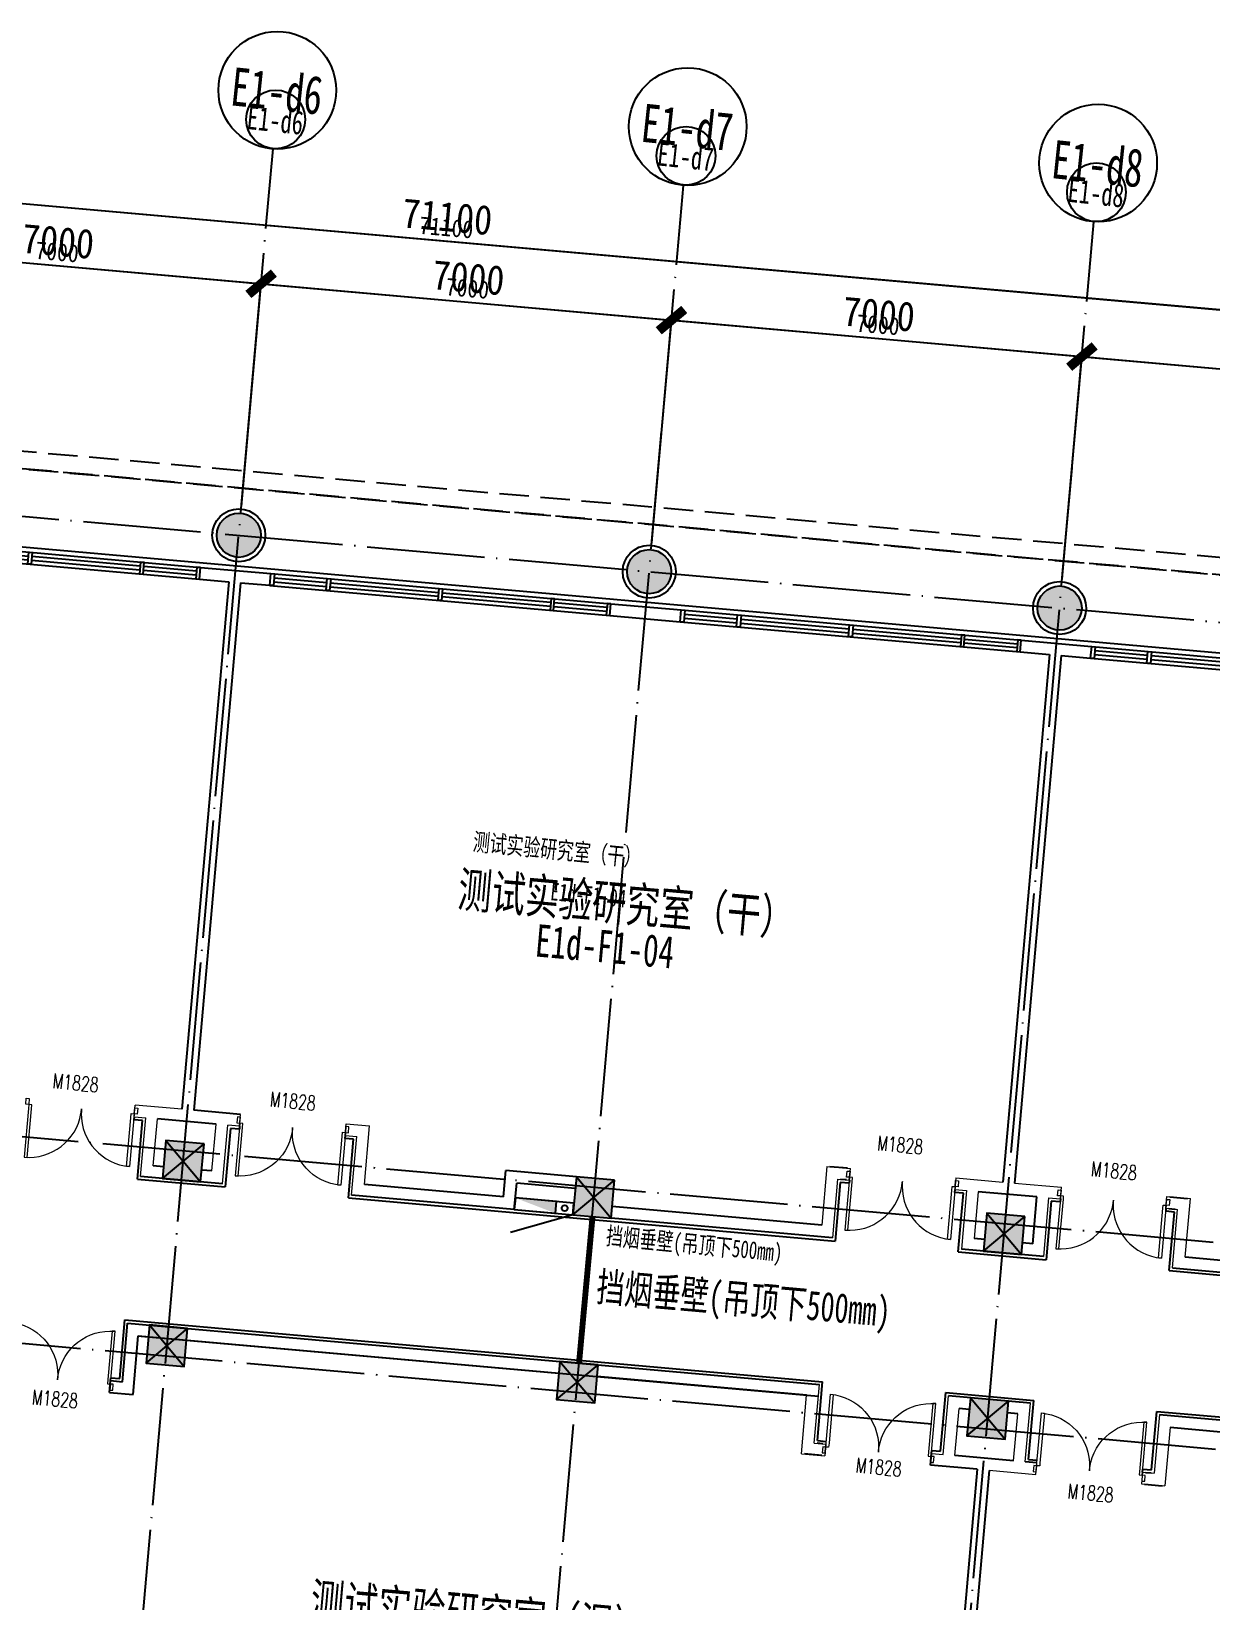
# Model space of a CAD drawing. Header units: millimetres. Extents: x 347599 to 1495443, y -100002 to 152717.
# Drawn here: x 1443520 to 1463554, y 19497 to 46162 of the extents above; entities that cross this region are included whole.
import ezdxf
from ezdxf.enums import TextEntityAlignment as Align

# ---------------------------------------------------------------- set-up
doc = ezdxf.new("R2010")
doc.units = ezdxf.units.MM
doc.header["$LTSCALE"] = 1000
doc.header["$PDMODE"] = 1
for name, pattern in [('DASH', [0.35, 0.25, -0.1]), ('E-RG-1F$0$$0$DOTE', [2.42, 2, -0.2, 0.02, -0.2]), ('E1-RI-1F$0$DASH', [0.35, 0.25, -0.1]), ('XRE2$0$HIDDEN', [0.375, 0.25, -0.125])]:
    doc.linetypes.add(name, pattern=pattern)
doc.layers.get('0').update_dxf_attribs({"linetype": 'CONTINUOUS'})
doc.layers.get('Defpoints').update_dxf_attribs({"linetype": 'CONTINUOUS'})
for name, color, linetype in [('00外装饰面', 21, 'CONTINUOUS'), ('A-------', 18, 'CONTINUOUS'), ('A-SYMB-DOOR', 13, 'CONTINUOUS'), ('A-SYMB-DOOR1', 4, 'CONTINUOUS'), ('A—墙体', 7, 'CONTINUOUS'), ('A—文字索引', 40, 'CONTINUOUS'), ('A—楼梯、电梯、栏杆', 50, 'CONTINUOUS'), ('A—轴线、尺寸', 1, 'CONTINUOUS'), ('A—门窗', 135, 'CONTINUOUS'), ('I—平面—文字', 40, 'CONTINUOUS'), ('I—平面—文字（放大1：100）', 40, 'XRE2$0$HIDDEN'), ('I—平面—消防设施', 10, 'CONTINUOUS'), ('I—平面—装饰面层线', 192, 'CONTINUOUS'), ('I—平面—门', 22, 'CONTINUOUS'), ('轴线100', 1, 'CONTINUOUS')]:
    doc.layers.add(name, color=color, linetype=linetype)
for name, color, linetype, lineweight in [('E1-RI-1F$0$A-DOOR', 32, 'CONTINUOUS', 5), ('E1-RI-1F$0$A-DOOR-FRAM', 2, 'CONTINUOUS', 9), ('E1-RI-1F$0$A-GLAZ-CWMG', 3, 'CONTINUOUS', 5), ('E1-RI-1F$0$A-WALL', 7, 'CONTINUOUS', 5)]:
    doc.layers.add(name, color=color, linetype=linetype, lineweight=lineweight)
doc.styles.add('ARIAL', font='simhei.ttf', dxfattribs={"width": 0.9})
doc.styles.add('ECADI-TXT', font='simplex.shx', dxfattribs={"bigfont": 'hztxt.shx'})
doc.styles.add('XD2008', font='simhei.ttf', dxfattribs={"width": 0.7})
doc.dimstyles.new('200', dxfattribs={"dimscale": 200, "dimtxt": 2.5, "dimasz": 2, "dimexe": 1, "dimexo": 1, "dimgap": 0.8, "dimtad": 1, "dimdec": 0, "dimdsep": 46, "dimtxsty": 'ARIAL', "dimblk1": 'ARCHTICK', "dimblk2": 'ARCHTICK', "dimsah": 1, "dimcen": -0.9, "dimdle": 1, "dimclrd": 256, "dimclre": 256, "dimclrt": 40, "dimaunit": 1, "dimadec": 0, "dimazin": 0, "dimtfac": 0.35, "dimtdec": 0, "dimtix": 1, "dimtmove": 2, "dimatfit": 3, "dimldrblk": 'ARCHTICK', "dimfxl": 0, "dimtvp": 0.8, "dimtolj": 1, "dimtzin": 0, "dimarcsym": 0})
doc.dimstyles.new('副本 100', dxfattribs={"dimscale": 100, "dimtxt": 2.5, "dimasz": 2, "dimexe": 1, "dimexo": 1, "dimgap": 0.8, "dimtad": 1, "dimdec": 0, "dimdsep": 46, "dimtxsty": 'ARIAL', "dimblk1": 'ARCHTICK', "dimblk2": 'ARCHTICK', "dimsah": 1, "dimcen": -0.9, "dimdle": 1, "dimclrd": 256, "dimclre": 256, "dimclrt": 40, "dimaunit": 1, "dimadec": 0, "dimazin": 0, "dimtfac": 0.35, "dimtdec": 0, "dimtix": 1, "dimtmove": 2, "dimatfit": 3, "dimldrblk": 'ARCHTICK', "dimfxl": 0, "dimtvp": 0.8, "dimtolj": 1, "dimtzin": 0, "dimarcsym": 0})

# ---------------------------------------------------------------- blocks, each defined once
blk = doc.blocks.new('E1-RI-1F$0$1窗01')
at = {"layer": 'A—门窗'}
for p, q in [((12311566, -5138138), (12317365, -5138138)), ((12311626, -5138204), (12312526, -5138204)), ((12312586, -5138204), (12314436, -5138204)), ((12314496, -5138204), (12316345, -5138204)), ((12316405, -5138204), (12317305, -5138204)), ((12311566, -5138338), (12317365, -5138338)), ((12311626, -5138271), (12312526, -5138271)), ((12312586, -5138271), (12314436, -5138271)), ((12314496, -5138271), (12316345, -5138271)), ((12316405, -5138271), (12317305, -5138271))]:
    blk.add_line(p, q, dxfattribs=at)
for points in [[(12311566, -5138138), (12311626, -5138138), (12311626, -5138338), (12311566, -5138338)], [(12312526, -5138138), (12312586, -5138138), (12312586, -5138338), (12312526, -5138338)], [(12314436, -5138138), (12314496, -5138138), (12314496, -5138338), (12314436, -5138338)], [(12317365, -5138138), (12317305, -5138138), (12317305, -5138338), (12317365, -5138338)]]:
    blk.add_lwpolyline(points, close=True, dxfattribs=at)
blk.add_lwpolyline([(12316345, -5138138), (12316345, -5138338), (12316405, -5138338), (12316405, -5138138), (12316345, -5138138), (12316345, -5138138)], dxfattribs=at)
at = {"layer": 'E1-RI-1F$0$A-WALL'}
for p, q in [((12311566, -5138138), (12311566, -5138338)), ((12317365, -5138138), (12317365, -5138338))]:
    blk.add_line(p, q, dxfattribs=at)
blk = doc.blocks.new('E1-RI-1F$0$XFX-BX')
blk.add_lwpolyline([(0, 0), (0, 200), (700, 200), (700, 0)], close=True)
blk.add_solid([(0, 0), (0, 0), (700, 0), (700, 200)])
blk = doc.blocks.new('E1-RI-1F$0$MRY_DOOR-2-SOLID_-_1_8_ME5')
at = {"layer": 'E1-RI-1F$0$A-DOOR'}
for p, q in [((-849, -66), (-900, -66)), ((-900, -66), (-900, -137)), ((-900, -137), (-900, -966)), ((-849, -137), (-849, -66)), ((-849, -966), (-849, -137)), ((849, -66), (900, -66)), ((849, -137), (849, -66)), ((849, -966), (849, -137)), ((900, -66), (900, -137)), ((900, -137), (900, -966)), ((-900, -966), (-849, -966)), ((900, -966), (849, -966))]:
    blk.add_line(p, q, dxfattribs=at)
for centre, start, end in [((-900, -66), 270, 355.4292), ((-900, -66), 355.4292, 0.5), ((900, -66), 179.5, 184.5708), ((900, -66), 184.5708, 270)]:
    blk.add_arc(centre, 900, start, end, dxfattribs=at)
at = {"layer": 'E1-RI-1F$0$A-DOOR-FRAM'}
for p, q in [((-951, -66), (-951, 36)), ((-951, 36), (-900, 36)), ((-900, 36), (-900, -66)), ((900, -66), (900, 36)), ((900, 36), (951, 36)), ((951, 36), (951, -66)), ((-900, -66), (-951, -66)), ((951, -66), (900, -66))]:
    blk.add_line(p, q, dxfattribs=at)
blk = doc.blocks.new('E1-RI-1F$0$MRY_DOOR-2-SOLID_-_1_8_ME6')
at = {"layer": 'E1-RI-1F$0$A-DOOR'}
for p, q in [((-849.2, -65.88125), (-900, -65.88125)), ((-900, -65.88125), (-900, -116.68125)), ((-900, -116.68125), (-900, -965.88125)), ((-849.2, -116.68125), (-849.2, -65.88125)), ((-849.2, -965.88125), (-849.2, -116.68125)), ((849.2, -65.88125), (900, -65.88125)), ((849.2, -116.68125), (849.2, -65.88125)), ((849.2, -965.88125), (849.2, -116.68125)), ((900, -65.88125), (900, -116.68125)), ((900, -116.68125), (900, -965.88125)), ((-900, -965.88125), (-849.2, -965.88125)), ((900, -965.88125), (849.2, -965.88125))]:
    blk.add_line(p, q, dxfattribs=at)
for centre, start, end in [((-900, -65.88125), 270, 356.755322656), ((-900, -65.88125), 356.755322656, 0.5), ((900, -65.88125), 179.5, 183.244677344), ((900, -65.88125), 183.244677344, 270)]:
    blk.add_arc(centre, 900, start, end, dxfattribs=at)
at = {"layer": 'E1-RI-1F$0$A-DOOR-FRAM'}
for p, q in [((-950.8, -65.88125), (-950.8, 35.71875)), ((-950.8, 35.71875), (-900, 35.71875)), ((-900, 35.71875), (-900, -65.88125)), ((900, -65.88125), (900, 35.71875)), ((900, 35.71875), (950.8, 35.71875)), ((950.8, 35.71875), (950.8, -65.88125)), ((-900, -65.88125), (-950.8, -65.88125)), ((950.8, -65.88125), (900, -65.88125))]:
    blk.add_line(p, q, dxfattribs=at)
blk = doc.blocks.new('_ArchTick')
at = {"color": 0, "linetype": 'ByBlock', "const_width": 0.4}
blk.add_lwpolyline([(-0.5, -0.5), (0.5, 0.5)], dxfattribs=at)
blk = doc.blocks.new('*D289')
at = {"layer": 'A—轴线、尺寸', "linetype": 'ByBlock', "lineweight": -2}
for p, q in [((1440114, 38706), (1440468, 42691)), ((1440251, 42509), (1447622, 41855)), ((1447087, 38088), (1447440, 42072))]:
    blk.add_line(p, q, dxfattribs=at)
at = {"layer": 'Defpoints', "color": 0, "linetype": 'ByBlock'}
for p in [(1447423, 41873), (1440097, 38507), (1447069, 37889)]:
    blk.add_point(p, dxfattribs=at)
at = {"layer": 'A—轴线、尺寸', "linetype": 'ByBlock', "lineweight": -2, "xscale": 400, "yscale": 400, "zscale": 400}
for p, rotation in [((1440450, 42491), 174.9322288769739), ((1447423, 41873), 354.9322288769739)]:
    blk.add_blockref('_ArchTick', p, dxfattribs=dict(at, rotation=rotation))
at = {"layer": 'A—轴线、尺寸', "color": 40, "linetype": 'ByBlock', "insert": (1443973, 42593), "char_height": 500, "attachment_point": 5, "rotation": 354.9322, "style": 'ARIAL'}
blk.add_mtext('\\A1;7000', dxfattribs=at)
blk = doc.blocks.new('*D290')
at = {"layer": 'A—轴线、尺寸', "linetype": 'ByBlock', "lineweight": -2}
for p, q in [((1447087, 38088), (1447440, 42072)), ((1447223, 41891), (1454594, 41237)), ((1454060, 37469), (1454413, 41454))]:
    blk.add_line(p, q, dxfattribs=at)
at = {"layer": 'Defpoints', "color": 0, "linetype": 'ByBlock'}
for p in [(1454395, 41255), (1447069, 37889), (1454042, 37270)]:
    blk.add_point(p, dxfattribs=at)
at = {"layer": 'A—轴线、尺寸', "linetype": 'ByBlock', "lineweight": -2, "xscale": 400, "yscale": 400, "zscale": 400}
for p, rotation in [((1447423, 41873), 174.9322288769739), ((1454395, 41255), 354.9322288769739)]:
    blk.add_blockref('_ArchTick', p, dxfattribs=dict(at, rotation=rotation))
at = {"layer": 'A—轴线、尺寸', "color": 40, "linetype": 'ByBlock', "insert": (1450945, 41975), "char_height": 500, "attachment_point": 5, "rotation": 354.9322, "style": 'ARIAL'}
blk.add_mtext('\\A1;7000', dxfattribs=at)
blk = doc.blocks.new('*D291')
at = {"layer": 'A—轴线、尺寸', "linetype": 'ByBlock', "lineweight": -2}
for p, q in [((1454060, 37469), (1454413, 41454)), ((1454196, 41272), (1461567, 40619)), ((1461032, 36851), (1461386, 40836))]:
    blk.add_line(p, q, dxfattribs=at)
at = {"layer": 'Defpoints', "color": 0, "linetype": 'ByBlock'}
for p in [(1461368, 40636), (1454042, 37270), (1461015, 36652)]:
    blk.add_point(p, dxfattribs=at)
at = {"layer": 'A—轴线、尺寸', "linetype": 'ByBlock', "lineweight": -2, "xscale": 400, "yscale": 400, "zscale": 400}
for p, rotation in [((1454395, 41255), 174.9322288769739), ((1461368, 40636), 354.9322288769739)]:
    blk.add_blockref('_ArchTick', p, dxfattribs=dict(at, rotation=rotation))
at = {"layer": 'A—轴线、尺寸', "color": 40, "linetype": 'ByBlock', "insert": (1457918, 41357), "char_height": 500, "attachment_point": 5, "rotation": 354.9322, "style": 'ARIAL'}
blk.add_mtext('\\A1;7000', dxfattribs=at)
blk = doc.blocks.new('*D292')
at = {"layer": 'A—轴线、尺寸', "linetype": 'ByBlock', "lineweight": -2}
for p, q in [((1461032, 36851), (1461386, 40836)), ((1461169, 40654), (1468540, 40000)), ((1468005, 36233), (1468358, 40217))]:
    blk.add_line(p, q, dxfattribs=at)
at = {"layer": 'Defpoints', "color": 0, "linetype": 'ByBlock'}
for p in [(1468340, 40018), (1461015, 36652), (1467987, 36034)]:
    blk.add_point(p, dxfattribs=at)
at = {"layer": 'A—轴线、尺寸', "linetype": 'ByBlock', "lineweight": -2, "xscale": 400, "yscale": 400, "zscale": 400}
for p, rotation in [((1461368, 40636), 174.9322288769739), ((1468340, 40018), 354.9322288769739)]:
    blk.add_blockref('_ArchTick', p, dxfattribs=dict(at, rotation=rotation))
at = {"layer": 'A—轴线、尺寸', "color": 40, "linetype": 'ByBlock', "insert": (1464891, 40738), "char_height": 500, "attachment_point": 5, "rotation": 354.9322, "style": 'ARIAL'}
blk.add_mtext('\\A1;7000', dxfattribs=at)
blk = doc.blocks.new('*D293')
at = {"layer": 'A—轴线、尺寸', "linetype": 'ByBlock', "lineweight": -2}
for p, q in [((1414670, 40461), (1415156, 45939)), ((1414939, 45758), (1486159, 39442)), ((1485492, 34180), (1485978, 39659))]:
    blk.add_line(p, q, dxfattribs=at)
at = {"layer": 'Defpoints', "color": 0, "linetype": 'ByBlock'}
for p in [(1414652, 40261), (1485960, 39459), (1485474, 33981)]:
    blk.add_point(p, dxfattribs=at)
at = {"layer": 'A—轴线、尺寸', "linetype": 'ByBlock', "lineweight": -2, "xscale": 400, "yscale": 400, "zscale": 400}
for p, rotation in [((1415138, 45740), 174.9322288769739), ((1485960, 39459), 354.9322288769739)]:
    blk.add_blockref('_ArchTick', p, dxfattribs=dict(at, rotation=rotation))
at = {"layer": 'A—轴线、尺寸', "color": 40, "linetype": 'ByBlock', "insert": (1450585, 43011), "char_height": 500, "attachment_point": 5, "rotation": 354.9322, "style": 'ARIAL'}
blk.add_mtext('\\A1;71100', dxfattribs=at)
blk = doc.blocks.new('ECADI-TAG-DOOR')
blk = doc.blocks.new('*D535')
at = {"layer": 'Defpoints', "color": 0, "linetype": 'Continuous'}
for p in [(1447423, 41873), (1440097, 38507), (1447069, 37889)]:
    blk.add_point(p, dxfattribs=at)
at = {"layer": '轴线100', "linetype": 'Continuous', "lineweight": -2}
for p, q in [((1440105, 38607), (1440459, 42591)), ((1440350, 42500), (1447522, 41864)), ((1447078, 37988), (1447431, 41973))]:
    blk.add_line(p, q, dxfattribs=at)
at = {"layer": '轴线100', "linetype": 'Continuous', "lineweight": -2, "xscale": 200, "yscale": 200, "zscale": 200}
for p, rotation in [((1440450, 42491), 174.9322288767491), ((1447423, 41873), 354.932228876749)]:
    blk.add_blockref('_ArchTick', p, dxfattribs=dict(at, rotation=rotation))
at = {"layer": '轴线100', "color": 40, "linetype": 'Continuous', "insert": (1443957, 42413), "char_height": 300, "attachment_point": 5, "rotation": 354.9322, "style": 'ARIAL'}
blk.add_mtext('\\A1;7000', dxfattribs=at)
blk = doc.blocks.new('*D536')
at = {"layer": 'Defpoints', "color": 0, "linetype": 'Continuous'}
for p in [(1454395, 41255), (1447069, 37889), (1454042, 37270)]:
    blk.add_point(p, dxfattribs=at)
at = {"layer": '轴线100', "linetype": 'Continuous', "lineweight": -2}
for p, q in [((1447078, 37988), (1447431, 41973)), ((1447323, 41882), (1454495, 41246)), ((1454051, 37370), (1454404, 41354))]:
    blk.add_line(p, q, dxfattribs=at)
at = {"layer": '轴线100', "linetype": 'Continuous', "lineweight": -2, "xscale": 200, "yscale": 200, "zscale": 200}
for p, rotation in [((1447423, 41873), 174.9322288767491), ((1454395, 41255), 354.932228876749)]:
    blk.add_blockref('_ArchTick', p, dxfattribs=dict(at, rotation=rotation))
at = {"layer": '轴线100', "color": 40, "linetype": 'Continuous', "insert": (1450929, 41795), "char_height": 300, "attachment_point": 5, "rotation": 354.9322, "style": 'ARIAL'}
blk.add_mtext('\\A1;7000', dxfattribs=at)
blk = doc.blocks.new('*D537')
at = {"layer": 'Defpoints', "color": 0, "linetype": 'Continuous'}
for p in [(1461368, 40636), (1454042, 37270), (1461015, 36652)]:
    blk.add_point(p, dxfattribs=at)
at = {"layer": '轴线100', "linetype": 'Continuous', "lineweight": -2}
for p, q in [((1454051, 37370), (1454404, 41354)), ((1454296, 41263), (1461467, 40627)), ((1461023, 36752), (1461377, 40736))]:
    blk.add_line(p, q, dxfattribs=at)
at = {"layer": '轴线100', "linetype": 'Continuous', "lineweight": -2, "xscale": 200, "yscale": 200, "zscale": 200}
for p, rotation in [((1454395, 41255), 174.9322288767491), ((1461368, 40636), 354.932228876749)]:
    blk.add_blockref('_ArchTick', p, dxfattribs=dict(at, rotation=rotation))
at = {"layer": '轴线100', "color": 40, "linetype": 'Continuous', "insert": (1457902, 41176), "char_height": 300, "attachment_point": 5, "rotation": 354.9322, "style": 'ARIAL'}
blk.add_mtext('\\A1;7000', dxfattribs=at)
blk = doc.blocks.new('*D538')
at = {"layer": 'Defpoints', "color": 0, "linetype": 'Continuous'}
for p in [(1468340, 40018), (1461015, 36652), (1467987, 36034)]:
    blk.add_point(p, dxfattribs=at)
at = {"layer": '轴线100', "linetype": 'Continuous', "lineweight": -2}
for p, q in [((1461023, 36752), (1461377, 40736)), ((1461268, 40645), (1468440, 40009)), ((1467996, 36133), (1468349, 40118))]:
    blk.add_line(p, q, dxfattribs=at)
at = {"layer": '轴线100', "linetype": 'Continuous', "lineweight": -2, "xscale": 200, "yscale": 200, "zscale": 200}
for p, rotation in [((1461368, 40636), 174.9322288767491), ((1468340, 40018), 354.932228876749)]:
    blk.add_blockref('_ArchTick', p, dxfattribs=dict(at, rotation=rotation))
at = {"layer": '轴线100', "color": 40, "linetype": 'Continuous', "insert": (1464875, 40558), "char_height": 300, "attachment_point": 5, "rotation": 354.9322, "style": 'ARIAL'}
blk.add_mtext('\\A1;7000', dxfattribs=at)
blk = doc.blocks.new('*D539')
at = {"layer": 'Defpoints', "color": 0, "linetype": 'Continuous'}
for p in [(1414652, 40261), (1485960, 39459), (1485474, 33981)]:
    blk.add_point(p, dxfattribs=at)
at = {"layer": '轴线100', "linetype": 'Continuous', "lineweight": -2}
for p, q in [((1414661, 40361), (1415147, 45839)), ((1415038, 45749), (1486060, 39450)), ((1485483, 34080), (1485969, 39559))]:
    blk.add_line(p, q, dxfattribs=at)
at = {"layer": '轴线100', "linetype": 'Continuous', "lineweight": -2, "xscale": 200, "yscale": 200, "zscale": 200}
for p, rotation in [((1415138, 45740), 174.9322288767491), ((1485960, 39459), 354.932228876749)]:
    blk.add_blockref('_ArchTick', p, dxfattribs=dict(at, rotation=rotation))
at = {"layer": '轴线100', "color": 40, "linetype": 'Continuous', "insert": (1450569, 42830), "char_height": 300, "attachment_point": 5, "rotation": 354.9322, "style": 'ARIAL'}
blk.add_mtext('\\A1;71100', dxfattribs=at)

msp = doc.modelspace()

# ---------------------------------------------------------------- hatches: boundary and pattern name
at = {"layer": 'A-------'}
h = msp.add_hatch(color=256, dxfattribs=at)
edge = h.paths.add_edge_path()
edge.add_arc((1447043.5, 37599.2), 375, 0, 360)
h = msp.add_hatch(color=256, dxfattribs=at)
edge = h.paths.add_edge_path()
edge.add_arc((1454016.1, 36981), 375, 0, 360)
h = msp.add_hatch(color=256, dxfattribs=at)
edge = h.paths.add_edge_path()
edge.add_arc((1460988.8, 36362.7), 375, 0, 360)
for points in [[(1446453.1, 27260.7), (1445805.6, 27318.1), (1445748.2, 26670.7), (1446395.7, 26613.2)], [(1453425.7, 26642.4), (1452778.3, 26699.8), (1452720.9, 26052.3), (1453368.3, 25994.9)], [(1460398.4, 26024), (1459750.9, 26081.4), (1459693.5, 25434), (1460341, 25376.6)], [(1446174.9, 24123), (1445527.4, 24180.4), (1445470, 23533), (1446117.5, 23475.5)], [(1453147.5, 23504.7), (1452500.1, 23562.1), (1452442.7, 22914.6), (1453090.1, 22857.2)], [(1460120.2, 22886.3), (1459472.7, 22943.7), (1459415.3, 22296.3), (1460062.8, 22238.9)]]:
    msp.add_hatch(color=256, dxfattribs=at).paths.add_polyline_path(points)

# ---------------------------------------------------------------- linework, layer by layer
at = {"elevation": 0}
for points in [[(1446453.1, 27260.7), (1445805.6, 27318.1), (1445748.2, 26670.7), (1446395.7, 26613.2)], [(1453425.7, 26642.4), (1452778.3, 26699.8), (1452720.9, 26052.3), (1453368.3, 25994.9)], [(1460398.4, 26024), (1459750.9, 26081.4), (1459693.5, 25434), (1460341, 25376.6)], [(1446174.9, 24123), (1445527.4, 24180.4), (1445470, 23533), (1446117.5, 23475.5)], [(1453147.5, 23504.7), (1452500.1, 23562.1), (1452442.7, 22914.6), (1453090.1, 22857.2)], [(1460120.2, 22886.3), (1459472.7, 22943.7), (1459415.3, 22296.3), (1460062.8, 22238.9)]]:
    msp.add_lwpolyline(points, close=True, dxfattribs=at)
for centre in [(1447043.5, 37599.2, 0), (1454016.1, 36981, 0), (1460988.8, 36362.7, 0)]:
    msp.add_circle(centre, 375)
at = {"layer": '00外装饰面', "linetype": 'ByBlock', "ltscale": 5}
msp.add_line((1428918.5, 38684.3), (1484331, 33770.2), dxfattribs=at)
for centre in [(1447042.9, 37598.9), (1454016.1, 36981), (1460988.8, 36362.7)]:
    msp.add_circle(centre, 450, dxfattribs=at)
at = {"layer": 'A—墙体'}
for p, q in [((1446873.2, 36810.9), (1446078.3, 27846.1)), ((1446375.1, 36855.1), (1446873.2, 36810.9)), ((1446392.8, 37054.3), (1447588.1, 36948.3)), ((1447072.4, 36793.3), (1446277.6, 27828.6)), ((1447072.4, 36793.3), (1447570.5, 36749.1)), ((1453365.4, 36436), (1454560.8, 36330)), ((1453347.8, 36236.8), (1454543.1, 36130.7)), ((1460338.1, 35817.6), (1461533.4, 35711.6)), ((1460818.5, 35574.2), (1460023.6, 26609.6)), ((1461017.7, 35556.6), (1460222.9, 26591.9)), ((1460320.4, 35618.4), (1460818.5, 35574.2)), ((1461017.7, 35556.6), (1461515.7, 35512.4)), ((1447074.7, 27757.9), (1446277.6, 27828.6)), ((1446658.3, 27594), (1445662, 27682.4)), ((1446769.2, 26580.3), (1445374.7, 26704)), ((1445765.9, 26870), (1445591.5, 26885.5)), ((1446587.7, 26797.2), (1446413.4, 26812.6)), ((1451543.2, 26357.7), (1451583, 26805.9)), ((1452778.3, 26699.9), (1451583, 26805.9)), ((1457384, 26843.7), (1457085.2, 26870.2)), ((1451543.2, 26357.7), (1449177.5, 26567.4)), ((1451724.8, 26140.6), (1451764.5, 26589)), ((1452760.6, 26500.7), (1451764.5, 26589)), ((1457366.3, 26644.4), (1457266.7, 26653.3)), ((1460603.9, 26357.3), (1459607.5, 26445.7)), ((1451724.8, 26140.8), (1448960.6, 26385.9)), ((1456947.3, 25878.5), (1453386, 26194.3)), ((1460533.2, 25560.5), (1460603.9, 26357.3)), ((1462844.8, 26158.7), (1462944.4, 26149.9)), ((1462862.5, 26357.9), (1463161.3, 26331.4)), ((1457128.9, 25661.6), (1453368.3, 25995)), ((1459711.2, 25633.4), (1459537.2, 25648.8)), ((1460714.9, 25343.6), (1459320.3, 25467.2)), ((1460533.2, 25560.5), (1460358.6, 25576)), ((1462905.5, 25149.1), (1466666.1, 24815.6)), ((1466683.8, 25015.1), (1463122.4, 25330.9)), ((1445065.5, 23217.3), (1445153.8, 24213.6)), ((1445153.8, 24213.6), (1456908.1, 23171.2)), ((1445247, 23000.4), (1445335.3, 23996.7)), ((1445335.3, 23996.7), (1456890.4, 22972)), ((1445385.1, 23992.3), (1452482.4, 23362.9)), ((1445385.1, 23992.3), (1445509.8, 23981.2)), ((1444848.6, 23035.7), (1444866.3, 23235)), ((1444866.3, 23235), (1445065.5, 23217.3)), ((1456691.1, 22989.6), (1453129.8, 23305.3)), ((1444848.6, 23035.7), (1445247, 23000.4)), ((1460494, 22853.2), (1459099.5, 22976.8)), ((1459455, 22744.5), (1459281, 22760)), ((1460277, 22671.5), (1460102.5, 22686.9)), ((1462684.6, 22658.9), (1474065.3, 21649.7)), ((1462866.2, 22442), (1466427.7, 22126.2)), ((1456968.8, 22161.9), (1456869.2, 22170.7)), ((1456951.1, 21962.7), (1456652.3, 21989.2)), ((1458793.9, 21799.2), (1458811.6, 21998.4)), ((1460206.1, 21874.8), (1459210, 21963.1)), ((1459590.8, 21728.6), (1458793.9, 21799.2)), ((1459590.8, 21728.4), (1458849, 13361.4)), ((1459790, 21710.7), (1459048.2, 13343.7)), ((1460604.5, 21839.4), (1460405.3, 21857.1)), ((1462447.4, 21675.9), (1462547, 21667)), ((1462429.7, 21476.6), (1462728.5, 21450.1))]:
    msp.add_line(p, q, dxfattribs=at)
at = {"layer": 'A—楼梯、电梯、栏杆', "linetype": 'DASH', "ltscale": 2}
for p, q in [((1486393.6, 34913.2), (1425847.9, 40284)), ((1429161.3, 40289.8), (1486718.9, 35185.5)), ((1429161.3, 40289.8), (1486718.9, 35185.5)), ((1428836, 40017.5), (1486061.6, 34942.6)), ((1428836, 40017.5), (1486061.6, 34942.6)), ((1428836, 40017.5), (1486393.6, 34913.2))]:
    msp.add_line(p, q, dxfattribs=at)
at = {"layer": 'A—轴线、尺寸', "linetype": 'E-RG-1F$0$$0$DOTE'}
for p, q in [((1444085.9, 4242.5), (1447625.5, 44163.9)), ((1451058.6, 3624.1), (1454598.2, 43545.5)), ((1458031.2, 3005.8), (1461570.8, 42927.2)), ((1413065.8, 40612.1), (1493462.3, 33482.5)), ((1413394.5, 30041.8), (1492534.8, 23023.6)), ((1413434.1, 26524.5), (1492225.6, 19537.2))]:
    msp.add_line(p, q, dxfattribs=at)
at = {"layer": 'A—轴线、尺寸', "linetype": 'ByBlock'}
for centre in [(1447698, 45161.5), (1454670.6, 44543.2), (1461643.3, 43924.8)]:
    msp.add_circle(centre, 1000, dxfattribs=at)
at = {"layer": 'Defpoints'}
for p, q in [((1445748.2, 26670.7, 0), (1446453.1, 27260.7, 0)), ((1445805.6, 27318.1, 0), (1446395.7, 26613.2, 0)), ((1452778.3, 26699.8, 0), (1453368.3, 25994.9, 0)), ((1452720.9, 26052.3, 0), (1453425.7, 26642.4, 0)), ((1459693.5, 25434, 0), (1460398.4, 26024, 0)), ((1459750.9, 26081.4, 0), (1460341, 25376.6, 0)), ((1445470, 23533, 0), (1446174.9, 24123, 0)), ((1445527.4, 24180.4, 0), (1446117.5, 23475.5, 0)), ((1452442.7, 22914.6, 0), (1453147.5, 23504.7, 0)), ((1452500.1, 23562.1, 0), (1453090.1, 22857.2, 0)), ((1459472.7, 22943.7, 0), (1460062.8, 22238.9, 0)), ((1459415.3, 22296.3, 0), (1460120.2, 22886.3, 0))]:
    msp.add_line(p, q, dxfattribs=at)
at = {"layer": 'E1-RI-1F$0$A-WALL'}
for p, q in [((1445263.6, 27717.6), (1445281.2, 27916.8)), ((1446078.3, 27846.1), (1445281.2, 27916.8)), ((1447057, 27558.5), (1447074.7, 27757.9)), ((1445263.6, 27717.6), (1445462.8, 27699.9)), ((1445263.6, 27717.6), (1445462.8, 27699.9)), ((1445374.7, 26704), (1445462.8, 27699.9)), ((1445374.7, 26704), (1445462.8, 27699.9)), ((1445591.5, 26885.6), (1445662, 27682.4)), ((1445591.5, 26885.5), (1445662, 27682.4)), ((1446587.7, 26797.2), (1446658.5, 27594)), ((1446587.7, 26797.2), (1446658.5, 27594)), ((1446769.2, 26580.4), (1446857.7, 27576.2)), ((1446769.2, 26580.3), (1446857.7, 27576.2)), ((1447057, 27558.5), (1446857.7, 27576.2)), ((1447057, 27558.5), (1446857.7, 27576.2)), ((1448849.9, 27399.6), (1448867.6, 27598.8)), ((1448867.6, 27598.8), (1449266.1, 27563.4)), ((1449177.5, 26567.4), (1449266.1, 27563.4)), ((1448849.9, 27399.6), (1449049.1, 27381.9)), ((1448960.6, 26385.9), (1449049.1, 27381.9)), ((1457035.3, 26874.6), (1456947.3, 25878.5)), ((1457035.3, 26874.6), (1456947.3, 25878.5)), ((1457035.3, 26874.6), (1457433.4, 26839.3)), ((1457035.3, 26874.6), (1457433.4, 26839.3)), ((1457415.7, 26640.1), (1457433.4, 26839.3)), ((1457415.7, 26640.1), (1457433.4, 26839.3)), ((1459226.7, 26680.3), (1459209.1, 26481.1)), ((1459226.7, 26680.3), (1459209.1, 26481.1)), ((1459226.7, 26680.3), (1460024.8, 26609.5)), ((1459226.7, 26680.3), (1460024.8, 26609.5)), ((1457216.9, 26657.8), (1457128.9, 25661.6)), ((1457216.9, 26657.8), (1457128.9, 25661.6)), ((1457216.9, 26657.8), (1457415.7, 26640.1)), ((1457216.9, 26657.8), (1457415.7, 26640.1)), ((1459209.1, 26481.1), (1459408.3, 26463.4)), ((1459209.1, 26481.1), (1459408.3, 26463.4)), ((1459408.3, 26463.4), (1459320.3, 25467.2)), ((1459607.5, 26445.7), (1459537.2, 25648.8)), ((1460222.4, 26592), (1461019.3, 26521.3)), ((1460222.4, 26592), (1461019.3, 26521.3)), ((1461001.6, 26322.1), (1461019.3, 26521.3)), ((1461001.6, 26322.1), (1461019.3, 26521.3)), ((1460802.8, 26339.8), (1460714.9, 25343.6)), ((1460802.8, 26339.8), (1460714.9, 25343.6)), ((1460802.8, 26339.8), (1461001.6, 26322.1)), ((1460802.8, 26339.8), (1461001.6, 26322.1)), ((1462794.6, 26163.1), (1462812.3, 26362.3)), ((1462794.6, 26163.1), (1462812.3, 26362.3)), ((1462794.6, 26163.1), (1462993.8, 26145.5)), ((1462794.6, 26163.1), (1462993.8, 26145.5)), ((1462812.3, 26362.3), (1463210.7, 26327)), ((1462812.3, 26362.3), (1463210.7, 26327)), ((1462912.4, 26152.4), (1462968.1, 26147.5)), ((1462912.4, 26152.4), (1462968.1, 26147.5)), ((1462923.1, 25348.5), (1462993.8, 26145.5)), ((1463122.4, 25330.9), (1463210.7, 26327)), ((1463122.4, 25330.9), (1463210.7, 26327)), ((1462905.5, 25149.4), (1462923.1, 25348.5)), ((1456602.4, 21993.6), (1456691.1, 22989.6)), ((1456819.4, 22175.1), (1456908.1, 23171.2)), ((1456819.4, 22175.1), (1456908.1, 23171.2)), ((1459010.8, 21980.8), (1459099.5, 22976.8)), ((1459210, 21963.1), (1459281, 22760)), ((1460206.1, 21874.8), (1460277, 22671.5)), ((1460405.3, 21857.1), (1460494, 22853.2)), ((1462684.6, 22658.9), (1462596.3, 21662.8)), ((1462684.6, 22658.9), (1462596.3, 21662.8)), ((1462866.2, 22442.3), (1462777.8, 21445.9)), ((1462866.2, 22442), (1462777.8, 21445.9)), ((1456819.4, 22175.1), (1457018.2, 22157.5)), ((1456819.4, 22175.1), (1457018.2, 22157.5)), ((1457018.2, 22157.5), (1457000.5, 21958.3)), ((1457018.2, 22157.5), (1457000.5, 21958.3)), ((1456602.4, 21993.6), (1457000.5, 21958.3)), ((1458811.6, 21998.4), (1459010.8, 21980.8)), ((1459790, 21710.9), (1460586.8, 21640.2)), ((1459790, 21710.9), (1460586.8, 21640.2)), ((1460586.8, 21640.2), (1460604.5, 21839.4)), ((1462397.1, 21680.5), (1462379.4, 21481.3)), ((1462397.1, 21680.5), (1462379.4, 21481.3)), ((1462397.1, 21680.5), (1462596.3, 21662.8)), ((1462397.1, 21680.5), (1462596.3, 21662.8)), ((1462379.4, 21481.3), (1462777.8, 21445.9)), ((1462379.4, 21481.3), (1462777.8, 21445.9))]:
    msp.add_line(p, q, dxfattribs=at)
at = {"layer": 'I—平面—消防设施'}
msp.add_line((1451724.8, 26140.6), (1452720.9, 26052.4), dxfattribs=at)
msp.add_lwpolyline([(1451724.8, 26140.5), (1452720.9, 26052.3), (1452738.5, 26251.5), (1451742.4, 26339.7)], close=True, dxfattribs=at)
msp.add_lwpolyline([(1452720.6, 26050.1), (1451661.1, 25754.5)], dxfattribs=at)
at = {"layer": 'I—平面—消防设施', "linetype": 'E1-RI-1F$0$DASH', "const_width": 100}
msp.add_lwpolyline([(1452824.1, 23533.6), (1453053.2, 26021.9), (1453053.2, 26021.9)], dxfattribs=at)
at = {"layer": 'I—平面—消防设施'}
msp.add_circle((1452580.3, 26165.2), 50, dxfattribs=at)
at = {"layer": 'I—平面—装饰面层线'}
for p, q in [((1445263.8, 27717.5), (1445259.4, 27667.7)), ((1445408.8, 27654.4), (1445259.4, 27667.7)), ((1445320.5, 26658.4), (1445408.8, 27654.4)), ((1446902.8, 27522), (1446814.3, 26526)), ((1447052.8, 27508.7), (1446902.8, 27522)), ((1447057.2, 27558.5), (1447052.8, 27508.7)), ((1448850.1, 27399.5), (1448845.7, 27349.7)), ((1448995.1, 27336.5), (1448845.7, 27349.7)), ((1448906.8, 26340.4), (1448995.1, 27336.5)), ((1445320.5, 26658.4), (1446814.3, 26526)), ((1457262, 26603.6), (1457173.5, 25607.3)), ((1457411.9, 26590.3), (1457262, 26603.6)), ((1457416.4, 26640.1), (1457411.9, 26590.3)), ((1459209.3, 26481.1), (1459204.9, 26431.3)), ((1459354.3, 26418), (1459204.9, 26431.3)), ((1459266, 25421.7), (1459354.3, 26418)), ((1448906.8, 26340.4), (1457173.5, 25607.3)), ((1460847.9, 26285.6), (1460759.4, 25289.3)), ((1460997.9, 26272.3), (1460847.9, 26285.6)), ((1461002.3, 26322.1), (1460997.9, 26272.3)), ((1462795.2, 26163.1), (1462790.8, 26113.3)), ((1462940.2, 26100), (1462790.8, 26113.3)), ((1462851.9, 25103.7), (1462940.2, 26100)), ((1459266, 25421.7), (1460759.4, 25289.3)), ((1462851.9, 25103.7), (1470969.4, 24383.9)), ((1445020.1, 23271.5), (1445108.4, 24267.8)), ((1445108.4, 24267.8), (1456962.3, 23216.6)), ((1444866.3, 23235), (1444870.7, 23284.8)), ((1444870.7, 23284.8), (1445020.1, 23271.5)), ((1456873.5, 22215.3), (1456962.3, 23216.6)), ((1458965.8, 22034.8), (1459054.1, 23031.1)), ((1459054.1, 23031.1), (1460548.2, 22898.6)), ((1460459.3, 21896), (1460548.2, 22898.6)), ((1462550.9, 21716.9), (1462639.2, 22713.1)), ((1462639.2, 22713.1), (1474120.8, 21694.9)), ((1456873.5, 22215.3), (1457023, 22202)), ((1458812, 21998.2), (1458816.4, 22048)), ((1458816.4, 22048), (1458965.8, 22034.8)), ((1460459.3, 21896), (1460608.8, 21882.7)), ((1462397.1, 21680.3), (1462401.5, 21730.1)), ((1462401.5, 21730.1), (1462550.9, 21716.9))]:
    msp.add_line(p, q, dxfattribs=at)
at = {"layer": '轴线100', "linetype": 'E-RG-1F$0$$0$DOTE'}
for p, q in [((1444085.9, 4242.5), (1447625.5, 44163.9)), ((1451058.6, 3624.1), (1454598.2, 43545.5)), ((1458031.2, 3005.8), (1461570.8, 42927.2)), ((1413065.8, 40612.1), (1493462.3, 33482.5)), ((1413394.5, 30041.8), (1492534.8, 23023.6)), ((1413434.1, 26524.5), (1492225.6, 19537.2))]:
    msp.add_line(p, q, dxfattribs=at)
at = {"layer": '轴线100'}
for centre in [(1447669.9, 44665.1), (1454642.5, 44046.8), (1461615.1, 43428.4)]:
    msp.add_circle(centre, 500, dxfattribs=at)

# ---------------------------------------------------------------- block references
at = {"layer": 'A-SYMB-DOOR1'}
ref = msp.add_blockref('ECADI-TAG-DOOR', (1444811.4, 27386.8), dxfattribs=dict(at, xscale=100.0000000022704, yscale=100.0000000022704, zscale=100.0000000022704, rotation=354.6769983313162))
ref.add_attrib('门窗主编号1', 'M1828', dxfattribs={"layer": 'A-SYMB-DOOR', "height": 250, "rotation": 354.677, "style": 'ECADI-TXT', "width": 0.7}).set_placement((1444650, 28133.4), align=Align.RIGHT)
ref = msp.add_blockref('ECADI-TAG-DOOR', (1448499.9, 27075), dxfattribs=dict(at, xscale=100.0000000022704, yscale=100.0000000022704, zscale=100.0000000022704, rotation=354.6769983313162))
ref.add_attrib('门窗主编号1', 'M1828', dxfattribs={"layer": 'A-SYMB-DOOR', "height": 250, "rotation": 354.677, "style": 'ECADI-TXT', "width": 0.7}).set_placement((1448338.5, 27821.6), align=Align.RIGHT)
ref = msp.add_blockref('ECADI-TAG-DOOR', (1458818, 26331.9, 0), dxfattribs=dict(at, xscale=100.0000000022704, yscale=100.0000000022704, zscale=100.0000000022704, rotation=354.6769983313162))
ref.add_attrib('门窗主编号1', 'M1828', dxfattribs={"layer": 'A-SYMB-DOOR', "height": 250, "rotation": 354.677, "style": 'ECADI-TXT', "width": 0.7}).set_placement((1458656.6, 27078.6, 0), align=Align.RIGHT)
ref = msp.add_blockref('ECADI-TAG-DOOR', (1462451.5, 25891.9, 0), dxfattribs=dict(at, xscale=100.0000000022704, yscale=100.0000000022704, zscale=100.0000000022704, rotation=354.6769983313162))
ref.add_attrib('门窗主编号1', 'M1828', dxfattribs={"layer": 'A-SYMB-DOOR', "height": 250, "rotation": 354.677, "style": 'ECADI-TXT', "width": 0.7}).set_placement((1462290.1, 26638.6, 0), align=Align.RIGHT)
ref = msp.add_blockref('ECADI-TAG-DOOR', (1444459.7, 22015.4, 0), dxfattribs=dict(at, xscale=100.0000000022704, yscale=100.0000000022704, zscale=100.0000000022704, rotation=354.6769983313162))
ref.add_attrib('门窗主编号1', 'M1828', dxfattribs={"layer": 'A-SYMB-DOOR', "height": 250, "rotation": 354.677, "style": 'ECADI-TXT', "width": 0.7}).set_placement((1444298.3, 22762, 0), align=Align.RIGHT)
ref = msp.add_blockref('ECADI-TAG-DOOR', (1458454.4, 20856.5, 0), dxfattribs=dict(at, xscale=100.0000000022704, yscale=100.0000000022704, zscale=100.0000000022704, rotation=354.6769983313162))
ref.add_attrib('门窗主编号1', 'M1828', dxfattribs={"layer": 'A-SYMB-DOOR', "height": 250, "rotation": 354.677, "style": 'ECADI-TXT', "width": 0.7}).set_placement((1458293, 21603.1, 0), align=Align.RIGHT)
ref = msp.add_blockref('ECADI-TAG-DOOR', (1462055, 20416.9, 0), dxfattribs=dict(at, xscale=100.0000000022704, yscale=100.0000000022704, zscale=100.0000000022704, rotation=354.6769983313162))
ref.add_attrib('门窗主编号1', 'M1828', dxfattribs={"layer": 'A-SYMB-DOOR', "height": 250, "rotation": 354.677, "style": 'ECADI-TXT', "width": 0.7}).set_placement((1461893.6, 21163.6, 0), align=Align.RIGHT)
at = {"layer": 'E1-RI-1F$0$A-GLAZ-CWMG', "rotation": 354.9322288656502}
for p in [(-10368950.7, 6243148.9), (-10361978.1, 6242530.5), (-10355005.4, 6241912.2), (-10348032.8, 6241293.9)]:
    msp.add_blockref('E1-RI-1F$0$1窗01', p, dxfattribs=at)
at = {"layer": 'I—平面—消防设施', "xscale": -1, "rotation": 174.9484268206502}
msp.add_blockref('E1-RI-1F$0$XFX-BX', (1451742.4, 26339.6), dxfattribs=at)
at = {"layer": 'I—平面—门', "rotation": 354.9322288633572}
for name, p in [('E1-RI-1F$0$MRY_DOOR-2-SOLID_-_1_8_ME5', (1444377.4, 27913.5)), ('E1-RI-1F$0$MRY_DOOR-2-SOLID_-_1_8_ME5', (1458322.9, 26676.8)), ('E1-RI-1F$0$MRY_DOOR-2-SOLID_-_1_8_ME5', (1458322.9, 26676.8)), ('E1-RI-1F$0$MRY_DOOR-2-SOLID_-_1_8_ME6', (1461908.4, 26358.8)), ('E1-RI-1F$0$MRY_DOOR-2-SOLID_-_1_8_ME6', (1461908.4, 26358.8))]:
    msp.add_blockref(name, p, dxfattribs=at)
at = {"layer": 'I—平面—门', "xscale": -1}
for name, p, rotation in [('E1-RI-1F$0$MRY_DOOR-2-SOLID_-_1_8_ME5', (1447963.8, 27595.5), 354.9340692669157), ('E1-RI-1F$0$MRY_DOOR-2-SOLID_-_1_8_ME5', (1443958.8, 23190.5), 174.9322288770972), ('E1-RI-1F$0$MRY_DOOR-2-SOLID_-_1_8_ME5', (1457904.8, 21961.7), 174.9322288770972), ('E1-RI-1F$0$MRY_DOOR-2-SOLID_-_1_8_ME5', (1457904.8, 21961.7), 174.9322288770972), ('E1-RI-1F$0$MRY_DOOR-2-SOLID_-_1_8_ME6', (1461490.3, 21643.8), 174.9322288770972), ('E1-RI-1F$0$MRY_DOOR-2-SOLID_-_1_8_ME6', (1461490.3, 21643.8), 174.9322288770972)]:
    msp.add_blockref(name, p, dxfattribs=dict(at, rotation=rotation))

# ---------------------------------------------------------------- texts
at = {"layer": 'A—文字索引', "style": 'ARIAL', "width": 0.7}
for s, p in [('E1-d6', (1447691.1, 45150)), ('E1-d7', (1454663.7, 44531.6)), ('E1-d8', (1461636.4, 43913.3))]:
    msp.add_text(s, height=650, rotation=354, dxfattribs=at).set_placement(p, align=Align.MIDDLE_CENTER)
at = {"layer": 'I—平面—文字', "linetype": 'ByBlock', "style": 'XD2008', "width": 0.7}
for s, height, p in [('测试实验研究室（干）', 600, (1450747.4, 31292.5, 0)), ('E1d-F1-04', 550, (1452065, 30444.6, 0)), (' 挡烟垂壁(吊顶下500mm)', 500, (1452867.2, 24610.4, 0)), ('测试实验研究室（湿）', 600, (1448237.7, 19209, 0))]:
    msp.add_text(s, height=height, rotation=354.94783, dxfattribs=at).set_placement(p)
at = {"layer": 'I—平面—文字（放大1：100）', "linetype": 'ByBlock', "style": 'XD2008', "width": 0.7}
for s, p in [('测试实验研究室（干）', (1451011.4, 32248.8)), ('E1d-F1-04', (1452329, 31400.9, 0)), (' 挡烟垂壁(吊顶下500mm)', (1453131.1, 25566.6))]:
    msp.add_text(s, height=300, rotation=354.31437, dxfattribs=at).set_placement(p)
at = {"layer": '轴线100', "color": 40, "style": 'ARIAL', "width": 0.7}
for s, p in [('E1-d6', (1447663, 44653.5)), ('E1-d7', (1454635.6, 44035.2)), ('E1-d8', (1461608.2, 43416.9))]:
    msp.add_text(s, height=400, rotation=354, dxfattribs=at).set_placement(p, align=Align.MIDDLE_CENTER)

# ---------------------------------------------------------------- dimensions: what is measured, and where the dimension line sits
at = {"layer": 'A—轴线、尺寸', "linetype": 'ByBlock'}
for base, p1, p2, picture, middle in [((1485959.9, 39459.3), (1414652, 40261.3), (1485474.1, 33980.8), '*D293', (1450585.4, 43010.8)), ((1447422.6, 41873), (1440096.6, 38506.9), (1447069.2, 37888.6), '*D289', (1443972.7, 42593.4)), ((1454395.2, 41254.7), (1447069.2, 37888.6), (1454041.9, 37270.3), '*D290', (1450945.4, 41975)), ((1461367.9, 40636.3), (1454041.9, 37270.3), (1461014.5, 36651.9), '*D291', (1457918, 41356.7)), ((1468340.5, 40018), (1461014.5, 36651.9), (1467987.2, 36033.6), '*D292', (1464890.6, 40738.3))]:
    dim = msp.add_linear_dim(base=base, p1=p1, p2=p2, angle=354.93223, dimstyle='200', dxfattribs=at)
    dim.commit()
    dim.dimension.update_dxf_attribs({"geometry": picture, "text_midpoint": middle})
at = {"layer": '轴线100', "linetype": 'Continuous'}
for base, p1, p2, picture, middle in [((1485959.9, 39459.3), (1414652, 40261.3), (1485474.1, 33980.8), '*D539', (1450569.4, 42830.4)), ((1447422.6, 41873), (1440096.6, 38506.9), (1447069.2, 37888.6), '*D535', (1443956.7, 42412.9)), ((1454395.2, 41254.7), (1447069.2, 37888.6), (1454041.9, 37270.3), '*D536', (1450929.4, 41794.6)), ((1461367.9, 40636.3), (1454041.9, 37270.3), (1461014.5, 36651.9), '*D537', (1457902, 41176.3)), ((1468340.5, 40018), (1461014.5, 36651.9), (1467987.2, 36033.6), '*D538', (1464874.6, 40557.9))]:
    dim = msp.add_linear_dim(base=base, p1=p1, p2=p2, angle=354.93223, dimstyle='副本 100', override={"dimtxt": 3}, dxfattribs=at)
    dim.commit()
    dim.dimension.update_dxf_attribs({"geometry": picture, "text_midpoint": middle})

doc.saveas('drawing.dxf')
